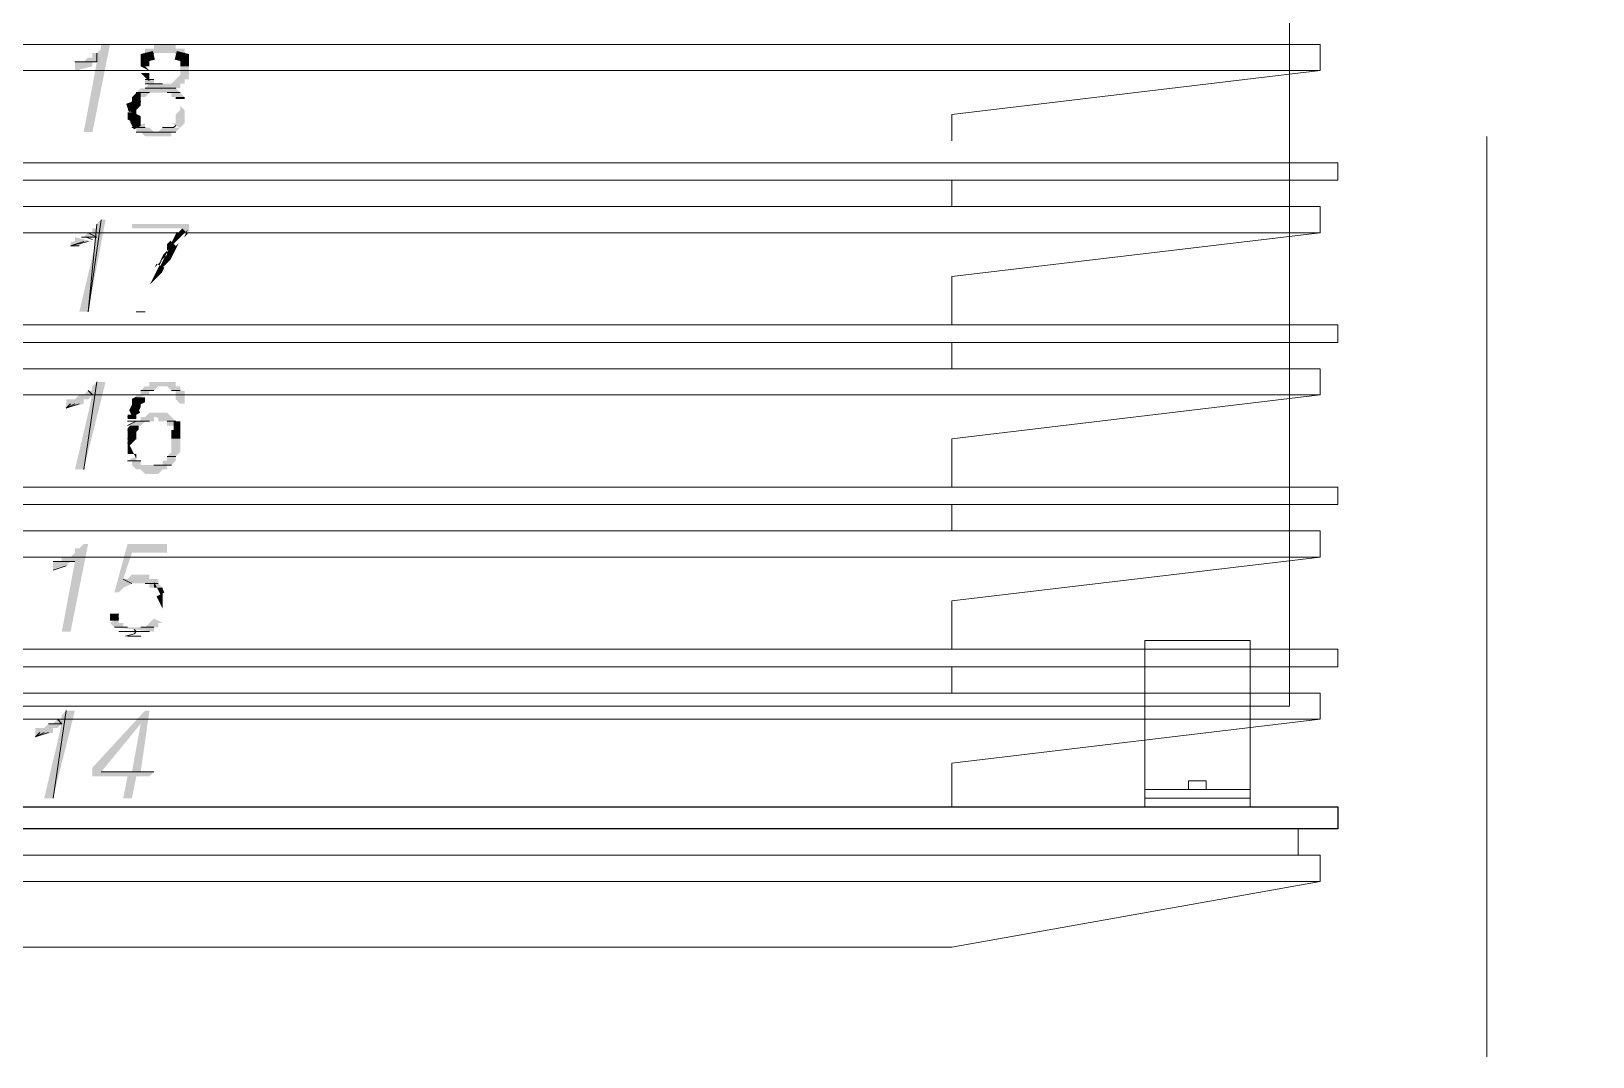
# Model space of a CAD drawing. Header units: millimetres. Extents: x 182 to 575, y -105 to 95.
# Drawn here: x 278.752 to 280.448, y 71.944 to 73.059 of the extents above; entities that cross this region are included whole.
import ezdxf

# ---------------------------------------------------------------- set-up
doc = ezdxf.new("R2010")
doc.units = ezdxf.units.MM
doc.header["$MEASUREMENT"] = 0
doc.layers.add('PDF_Geometry', color=7, linetype='Continuous')
doc.layers.add('PDF_Solid Fills', color=7, linetype='Continuous')

msp = doc.modelspace()

# ---------------------------------------------------------------- hatches: boundary and pattern name
at = {"layer": 'PDF_Solid Fills', "transparency": 33554559}
for points in [[(278.8272928054412, 73.03905006940985), (278.82305834941, 73.0348156133787), (278.8182982700449, 73.0348156133787), (278.8182982700449, 73.03005228004537), (278.8135349367116, 73.03005228004537), (278.8087748308915, 73.02529220068027), (278.7992514181931, 73.02529220068027), (278.7992514181931, 73.01576876152686), (278.8040115240133, 73.01576876152686), (278.8040115240133, 73.01695838633177), (278.8182982700449, 73.02052886734694), (278.8182982700449, 73.02529220068027), (278.82305834941, 73.02529220068027), (278.8087748308915, 72.94910159221467), (278.8182982700449, 72.94910159221467), (278.8373450954418, 73.0443390260771), (278.8278216827434, 73.0443390260771)], [(278.8754420266587, 73.0348156133787), (278.8706786933254, 73.03005228004537), (278.8849654393571, 73.0348156133787), (278.9087756245424, 73.0348156133787), (278.9230591430609, 73.03005228004537), (278.9182990372407, 73.0348156133787), (278.9182990372407, 73.03957894671203), (278.9087756245424, 73.03957894671203), (278.9087756245424, 73.0443390260771), (278.8849654393571, 73.0443390260771), (278.8849654393571, 73.03957894671203), (278.8754420266587, 73.03957894671203)], [(278.8659186139603, 72.9919586027967), (278.8659186139603, 72.98719526946334), (278.8754420266587, 72.98719526946334), (278.8802021324789, 72.9919586027967), (278.904012291209, 72.9919586027967), (278.904012291209, 72.98719526946334), (278.9182990372407, 72.98719526946334), (278.9135357039074, 72.9919586027967), (278.9087756245424, 72.99672193613003), (278.9135357039074, 72.99672193613003), (278.9135357039074, 73.0014820154951), (278.9182990372407, 73.0014820154951), (278.9182990372407, 73.00624534882843), (278.9230591430609, 73.00624534882843), (278.9230591430609, 73.02052886734694), (278.9135357039074, 73.02052886734694), (278.9135357039074, 73.01100545464854), (278.9087756245424, 73.00624534882843), (278.904012291209, 73.0014820154951), (278.8849654393571, 73.0014820154951), (278.8849654393571, 73.00624534882843), (278.8754420266587, 73.00624534882843), (278.8754420266587, 73.0014820154951), (278.8802021324789, 73.0014820154951), (278.8754420266587, 72.99672193613003), (278.8706786933254, 72.99672193613003)], [(278.8754420266587, 73.02052886734694), (278.8706786933254, 73.02052886734694), (278.8802021324789, 73.01576876152686)], [(278.8563919472937, 72.97291175094483), (278.8659186139603, 72.9681484176115), (278.8659186139603, 72.97767185676494)], [(278.8182982700449, 72.84434071919881), (278.8182982700449, 72.83957738586548), (278.8135349367116, 72.83957738586548), (278.8087748308915, 72.83481405253215), (278.821629724414, 72.83481405253215), (278.8205738098553, 72.82425454029249), (278.8040115240133, 72.75386336470146), (278.8135349367116, 72.75386336470146), (278.8325850160767, 72.85386413189721), (278.8278216827434, 72.85386413189721), (278.82305834941, 72.84910079856388), (278.8225823580017, 72.84434071919881)], [(278.9135357039074, 72.84434071919881), (278.9230591430609, 72.83957738586548), (278.9230591430609, 72.84910079856388), (278.8611552806269, 72.84910079856388), (278.8611552806269, 72.84434071919881)], [(278.7944880848597, 72.82529063983375), (278.8040115240133, 72.82529063983375), (278.8071874207047, 72.82846655416392), (278.8135349367116, 72.83005397316705), (278.8182982700449, 72.83005397316705), (278.7992514181931, 72.83481405253215), (278.7992514181931, 72.83005397316705), (278.7944880848597, 72.83005397316705)], [(278.8177972171173, 72.66814934353741), (278.8135349367116, 72.66814934353741), (278.8087748308915, 72.66338601020408), (278.8040115240133, 72.66338601020408), (278.7992514181931, 72.658625904384), (278.7897280054947, 72.658625904384), (278.7897280054947, 72.64910249168557), (278.8087748308915, 72.65386259750568), (278.8087748308915, 72.658625904384), (278.8135349367116, 72.658625904384), (278.8171779779914, 72.66226647723192), (278.816484310549, 72.65567653054669), (278.7992514181931, 72.5824352959184), (278.8087748308915, 72.5824352959184), (278.8325850160767, 72.67767275623584), (278.82305834941, 72.67767275623584), (278.8182982700449, 72.6729094229025)], [(278.8706786933254, 72.66338601020408), (278.8659186139603, 72.66338601020408), (278.8659186139603, 72.658625904384), (278.8754420266587, 72.66338601020408), (278.8802021324789, 72.66338601020408), (278.8802021324789, 72.66814934353741), (278.8849654393571, 72.66814934353741), (278.8897255451772, 72.6729094229025), (278.8992489578756, 72.6729094229025), (278.904012291209, 72.66814934353741), (278.9087756245424, 72.66814934353741), (278.9087756245424, 72.658625904384), (278.9135357039074, 72.65386259750568), (278.9182990372407, 72.65386259750568), (278.9182990372407, 72.66814934353741), (278.9135357039074, 72.66814934353741), (278.9135357039074, 72.6729094229025), (278.9087756245424, 72.6729094229025), (278.9087756245424, 72.67767275623584), (278.8802021324789, 72.67767275623584), (278.8802021324789, 72.6729094229025), (278.8754420266587, 72.6729094229025), (278.8706786933254, 72.66814934353741)], [(278.8897255451772, 72.63862679866901), (278.8897255451772, 72.63481574565384), (278.8992489578756, 72.63481574565384), (278.8992489578756, 72.63005241232048), (278.9135357039074, 72.63005241232048), (278.9087756245424, 72.63481574565384), (278.904012291209, 72.63957907898717), (278.8992489578756, 72.64433915835224), (278.8802021324789, 72.64433915835224), (278.8754420266587, 72.63957907898717), (278.8706786933254, 72.63957907898717), (278.8706786933254, 72.63481574565384), (278.8659186139603, 72.63481574565384), (278.8563919472937, 72.63005241232048), (278.8706786933254, 72.63005241232048), (278.8754420266587, 72.63481574565384), (278.8849654393571, 72.63481574565384), (278.8849654393571, 72.63957907898717)], [(278.8659186139603, 72.62052899962208), (278.8563919472937, 72.62052899962208), (278.8563919472937, 72.60624548110357), (278.8611552806269, 72.61100556046864), (278.8659186139603, 72.61576889380197)], [(278.8754420266587, 72.57767198904008), (278.8897255451772, 72.57767198904008), (278.8944888785106, 72.5824352959184), (278.8992489578756, 72.5824352959184), (278.8992489578756, 72.58719540173851), (278.904012291209, 72.58719540173851), (278.9087756245424, 72.59195873507184), (278.9087756245424, 72.59671881443691), (278.9135357039074, 72.60148214777024), (278.9135357039074, 72.61576889380197), (278.904012291209, 72.61576889380197), (278.904012291209, 72.60148214777024), (278.8992489578756, 72.59671881443691), (278.8992489578756, 72.59195873507184), (278.8944888785106, 72.59195873507184), (278.8944888785106, 72.58719540173851), (278.8706786933254, 72.58719540173851), (278.8706786933254, 72.59195873507184), (278.8659186139603, 72.59195873507184), (278.8659186139603, 72.59671881443691), (278.8563919472937, 72.59195873507184), (278.8611552806269, 72.59195873507184), (278.8611552806269, 72.58719540173851), (278.8659186139603, 72.5824352959184), (278.8706786933254, 72.5824352959184)], [(278.775441259463, 72.47291111602422), (278.7897280054947, 72.47767119538929), (278.7944880848597, 72.48243452872262), (278.7992514181931, 72.48243452872262), (278.7849646721614, 72.406243920257), (278.7944880848597, 72.406243920257), (278.8135349367116, 72.50148138057446), (278.8087748308915, 72.50148138057446), (278.8040115240133, 72.49672127475435), (278.7992514181931, 72.49672127475435), (278.7992514181931, 72.49195794142102), (278.7944880848597, 72.48719786205595), (278.7849646721614, 72.48719786205595), (278.7849646721614, 72.48243452872262), (278.775441259463, 72.48243452872262)], [(278.8421084287751, 72.44910093083902), (278.8468685345952, 72.44910093083902), (278.8516318679286, 72.45386426417235), (278.8611552806269, 72.45862436999246), (278.8802021324789, 72.45862436999246), (278.8802021324789, 72.45386426417235), (278.8944888785106, 72.45386426417235), (278.8897255451772, 72.45862436999246), (278.8897255451772, 72.46338767687078), (278.8802021324789, 72.46338767687078), (278.8802021324789, 72.46814778269089), (278.8611552806269, 72.46814778269089), (278.8563919472937, 72.46338767687078), (278.8516318679286, 72.46338767687078), (278.8611552806269, 72.49195794142102), (278.8992489578756, 72.49195794142102), (278.8992489578756, 72.50148138057446), (278.8563919472937, 72.50148138057446)], [(278.8516318679286, 72.41100725359033), (278.8516318679286, 72.41576735941044), (278.8468685345952, 72.41576735941044), (278.8468685345952, 72.42053066628876), (278.8373450954418, 72.41576735941044), (278.8421084287751, 72.41100725359033), (278.8849654393571, 72.406243920257), (278.8849654393571, 72.41100725359033), (278.8897255451772, 72.41100725359033), (278.8897255451772, 72.41576735941044), (278.8944888785106, 72.41576735941044), (278.8849654393571, 72.42053066628876), (278.8754420266587, 72.41100725359033)], [(278.7844636206256, 72.31100648639455), (278.780201338828, 72.31100648639455), (278.775441259463, 72.30624315306122), (278.7706779261296, 72.30624315306122), (278.7659178203095, 72.30148304724113), (278.7563944076111, 72.30148304724113), (278.7563944076111, 72.2919596345427), (278.775441259463, 72.29671974036282), (278.775441259463, 72.30148304724113), (278.780201338828, 72.30148304724113), (278.7838443835857, 72.30512362356461), (278.7831507217834, 72.29853371215674), (278.7659178203095, 72.22529243877554), (278.775441259463, 72.22529243877554), (278.7992514181931, 72.32052989909297), (278.7897280054947, 72.32052989909297), (278.7849646721614, 72.31576656575967)]]:
    msp.add_hatch(color=256, dxfattribs=at).paths.add_polyline_path(points)
h = msp.add_hatch(color=256, dxfattribs=at)
h.paths.add_polyline_path([(278.9087756245424, 72.9586250049131), (278.904012291209, 72.9586250049131), (278.9135357039074, 72.95386167157977), (278.9182990372407, 72.9586250049131), (278.9182990372407, 72.97291175094483), (278.9135357039074, 72.97767185676494), (278.9135357039074, 72.97291175094483), (278.9087756245424, 72.9681484176115)])
h.paths.add_polyline_path([(278.8849654393571, 72.94910159221467), (278.8802021324789, 72.95386167157977), (278.8754420266587, 72.95386167157977), (278.8754420266587, 72.9586250049131), (278.8611552806269, 72.95386167157977), (278.8659186139603, 72.95386167157977), (278.8659186139603, 72.94910159221467), (278.8706786933254, 72.94910159221467), (278.8754420266587, 72.94433825888137), (278.904012291209, 72.94433825888137), (278.904012291209, 72.94910159221467), (278.9087756245424, 72.94910159221467), (278.9135357039074, 72.95386167157977), (278.8944888785106, 72.95386167157977), (278.8897255451772, 72.94910159221467)])
h = msp.add_hatch(color=256, dxfattribs=at)
h.paths.add_polyline_path([(280.4477022065529, 72.82005320497923), (280.4427024148862, 72.82005320497923), (280.4477022065529, 72.82005320497923)], flags=0)
h.paths.add_polyline_path([(280.4427024148862, 72.82255395497924), (280.4477022065529, 72.82255395497924), (280.4427024148862, 72.82255395497924)], flags=0)
h.paths.add_polyline_path([(280.4477022065529, 72.82255395497924), (280.4427024148862, 72.82255395497924), (280.4477022065529, 72.82255395497924)], flags=0)
h.paths.add_polyline_path([(280.4402033593307, 72.8275537466459), (280.4452031509973, 72.8275537466459), (280.4402033593307, 72.8275537466459)], flags=0)
h.paths.add_polyline_path([(280.4452031509973, 72.8275537466459), (280.4402033593307, 72.8275537466459), (280.4452031509973, 72.8275537466459)], flags=0)
h = msp.add_hatch(color=256, dxfattribs=at)
h.paths.add_polyline_path([(280.4002032898862, 72.79755327442368), (280.4027023454418, 72.79755327442368), (280.4002032898862, 72.79755327442368)], flags=0)
h.paths.add_polyline_path([(280.4027023454418, 72.79755327442368), (280.4002032898862, 72.79755327442368), (280.4027023454418, 72.79755327442368)], flags=0)
h.paths.add_polyline_path([(280.4077021371085, 72.79505421886813), (280.3927027482196, 72.79505421886813), (280.4077021371085, 72.79505421886813)], flags=0)
h = msp.add_hatch(color=256, dxfattribs=at)
h.paths.add_polyline_path([(280.3852022065529, 72.77755407997924), (280.3902019982195, 72.77755407997924), (280.3852022065529, 72.77755407997924)], flags=0)
h.paths.add_polyline_path([(280.3902019982195, 72.77505334386812), (280.3852022065529, 72.77505334386812), (280.3902019982195, 72.77505334386812)], flags=0)
h.paths.add_polyline_path([(280.3852022065529, 72.77255428831256), (280.3902019982195, 72.77255428831256), (280.3852022065529, 72.77255428831256)], flags=0)
h.paths.add_polyline_path([(280.3902019982195, 72.77255428831256), (280.3852022065529, 72.77255428831256), (280.3902019982195, 72.77255428831256)], flags=0)
h = msp.add_hatch(color=256, dxfattribs=at)
h.paths.add_polyline_path([(280.4002032898862, 72.72755442720145), (280.4002032898862, 72.72755442720145), (280.4002032898862, 72.72755442720145)], flags=0)
h.paths.add_polyline_path([(280.4052030954418, 72.72505367720146), (280.3927027482196, 72.72505367720146), (280.4052030954418, 72.72505367720146)], flags=0)
h.paths.add_polyline_path([(280.3927027482196, 72.72505367720146), (280.4052030954418, 72.72505367720146), (280.3927027482196, 72.72505367720146)], flags=0)
h.paths.add_polyline_path([(280.4077021371085, 72.72505367720146), (280.3902019982195, 72.72505367720146), (280.4077021371085, 72.72505367720146)], flags=0)
h = msp.add_hatch(color=256, dxfattribs=at)
h.paths.add_polyline_path([(280.432702817664, 72.72255292720146), (280.4252022759973, 72.72255292720146), (280.432702817664, 72.72255292720146)], flags=0)
h.paths.add_polyline_path([(280.4202024843307, 72.72255292720146), (280.4377026093306, 72.72255292720146), (280.4202024843307, 72.72255292720146)], flags=0)
h.paths.add_polyline_path([(280.4377026093306, 72.72255292720146), (280.4202024843307, 72.72255292720146), (280.4377026093306, 72.72255292720146)], flags=0)
h.paths.add_polyline_path([(280.4202024843307, 72.72255292720146), (280.4377026093306, 72.72255292720146), (280.4202024843307, 72.72255292720146)], flags=0)
h = msp.add_hatch(color=256, dxfattribs=at)
h.paths.add_polyline_path([(278.8706786933254, 72.30624315306122), (278.8611552806269, 72.25386270332578), (278.8278216827434, 72.25386270332578)])
h.paths.add_polyline_path([(278.8802021324789, 72.32052989909297), (278.8754420266587, 72.32052989909297), (278.8182982700449, 72.25862603665911), (278.8182982700449, 72.24910262396071), (278.8563919472937, 72.24910262396071), (278.8516318679286, 72.22529243877554), (278.8611552806269, 72.22529243877554), (278.8659186139603, 72.24910262396071), (278.8802021324789, 72.24910262396071), (278.8849654393571, 72.25386270332578), (278.8706786933254, 72.25386270332578)], flags=0)
h = msp.add_hatch(color=256, dxfattribs=at)
h.paths.add_polyline_path([(280.2627029565529, 72.1125540105348), (280.2352032204417, 72.1125540105348), (280.2627029565529, 72.1125540105348)], flags=0)
h.paths.add_polyline_path([(280.2377022759973, 72.11505306609035), (280.2602022065529, 72.11505306609035), (280.2377022759973, 72.11505306609035)], flags=0)
h.paths.add_polyline_path([(280.2527033593307, 72.11755381609035), (280.245202817664, 72.11755381609035), (280.2527033593307, 72.11755381609035)], flags=0)
h = msp.add_hatch(color=256, dxfattribs=at)
h.paths.add_polyline_path([(280.0052024148862, 72.10755421886813), (280.0127029565529, 72.10755421886813), (280.0052024148862, 72.10755421886813)], flags=0)
h.paths.add_polyline_path([(280.0102022065529, 72.10255442720145), (280.0027033593307, 72.10255442720145), (280.0102022065529, 72.10255442720145)], flags=0)
h.paths.add_polyline_path([(280.0002026093306, 72.10005367720146), (280.0077031509973, 72.10005367720146), (280.0002026093306, 72.10005367720146)], flags=0)
h.paths.add_polyline_path([(279.997703567664, 72.09255313553479), (280.0052024148862, 72.09255313553479), (279.997703567664, 72.09255313553479)], flags=0)
h.paths.add_polyline_path([(280.0027033593307, 72.08755334386812), (279.995202817664, 72.08755334386812), (280.0027033593307, 72.08755334386812)], flags=0)
h.paths.add_polyline_path([(279.995202817664, 72.08505428831256), (280.0027033593307, 72.08505428831256), (279.995202817664, 72.08505428831256)], flags=0)
h = msp.add_hatch(color=256, dxfattribs=at)
h.paths.add_polyline_path([(280.055202067664, 72.10255442720145), (280.0627026093306, 72.10255442720145), (280.055202067664, 72.10255442720145)], flags=0)
h.paths.add_polyline_path([(280.0652033593307, 72.09755292720146), (280.057702817664, 72.09755292720146), (280.0652033593307, 72.09755292720146)], flags=0)
h.paths.add_polyline_path([(280.057702817664, 72.08755334386812), (280.0652033593307, 72.08755334386812), (280.057702817664, 72.08755334386812)], flags=0)
h.paths.add_polyline_path([(280.0652033593307, 72.0800544966459), (280.057702817664, 72.0800544966459), (280.0652033593307, 72.0800544966459)], flags=0)
h.paths.add_polyline_path([(280.055202067664, 72.07255395497924), (280.0627026093306, 72.07255395497924), (280.055202067664, 72.07255395497924)], flags=0)
h = msp.add_hatch(color=256, dxfattribs=at)
h.paths.add_polyline_path([(280.1302024148862, 72.08505428831256), (280.1377029565529, 72.08505428831256), (280.1302024148862, 72.08505428831256)], flags=0)
h.paths.add_polyline_path([(280.1377029565529, 72.08505428831256), (280.1302024148862, 72.08505428831256), (280.1377029565529, 72.08505428831256)], flags=0)
h.paths.add_polyline_path([(280.1252026093306, 72.0750529966459), (280.1327031509973, 72.0750529966459), (280.1252026093306, 72.0750529966459)], flags=0)
h.paths.add_polyline_path([(280.1302024148862, 72.07005320497923), (280.122703567664, 72.07005320497923), (280.1302024148862, 72.07005320497923)], flags=0)
h.paths.add_polyline_path([(280.1252026093306, 72.06005360775701), (280.117702067664, 72.06005360775701), (280.1252026093306, 72.06005360775701)], flags=0)
h.paths.add_polyline_path([(280.117702067664, 72.06005360775701), (280.1252026093306, 72.06005360775701), (280.117702067664, 72.06005360775701)], flags=0)
h.paths.add_polyline_path([(280.120202817664, 72.0500540105348), (280.1127022759973, 72.0500540105348), (280.120202817664, 72.0500540105348)], flags=0)
h.paths.add_polyline_path([(280.1127022759973, 72.0500540105348), (280.120202817664, 72.0500540105348), (280.1127022759973, 72.0500540105348)], flags=0)
h = msp.add_hatch(color=256, dxfattribs=at)
h.paths.add_polyline_path([(280.2002029565529, 72.0775537466459), (280.2077034982195, 72.0775537466459), (280.2002029565529, 72.0775537466459)], flags=0)
h.paths.add_polyline_path([(280.2102025398862, 72.06755414942367), (280.2027019982195, 72.06755414942367), (280.2102025398862, 72.06755414942367)], flags=0)
h.paths.add_polyline_path([(280.2027019982195, 72.06755414942367), (280.2102025398862, 72.06755414942367), (280.2027019982195, 72.06755414942367)], flags=0)
h.paths.add_polyline_path([(280.2077034982195, 72.05755285775702), (280.2002029565529, 72.05755285775702), (280.2077034982195, 72.05755285775702)], flags=0)
h.paths.add_polyline_path([(280.2002029565529, 72.05505381609035), (280.2077034982195, 72.05505381609035), (280.2002029565529, 72.05505381609035)], flags=0)
h = msp.add_hatch(color=256, dxfattribs=at)
h.paths.add_polyline_path([(280.3452021371085, 72.0775537466459), (280.3527026787751, 72.0775537466459), (280.3452021371085, 72.0775537466459)], flags=0)
h.paths.add_polyline_path([(280.3552034287751, 72.06755414942367), (280.3477028871084, 72.06755414942367), (280.3552034287751, 72.06755414942367)], flags=0)
h.paths.add_polyline_path([(280.3477028871084, 72.06755414942367), (280.3552034287751, 72.06755414942367), (280.3477028871084, 72.06755414942367)], flags=0)
h.paths.add_polyline_path([(280.3527026787751, 72.05755285775702), (280.3452021371085, 72.05755285775702), (280.3527026787751, 72.05755285775702)], flags=0)
h.paths.add_polyline_path([(280.3452021371085, 72.05505381609035), (280.3527026787751, 72.05505381609035), (280.3452021371085, 72.05505381609035)], flags=0)
h = msp.add_hatch(color=256, dxfattribs=at)
h.paths.add_polyline_path([(278.992702067664, 72.04755327442368), (279.0002026093306, 72.04755327442368), (278.992702067664, 72.04755327442368)], flags=0)
h.paths.add_polyline_path([(279.0002026093306, 72.04505421886813), (278.995202817664, 72.04505421886813), (279.0002026093306, 72.04505421886813)], flags=0)
h.paths.add_polyline_path([(278.995202817664, 72.03755367720146), (279.0002026093306, 72.03755367720146), (278.995202817664, 72.03755367720146)], flags=0)
h.paths.add_polyline_path([(279.0002026093306, 72.03005313553479), (278.995202817664, 72.03005313553479), (279.0002026093306, 72.03005313553479)], flags=0)
h = msp.add_hatch(color=256, dxfattribs=at)
h.paths.add_polyline_path([(280.3427030954418, 72.0500540105348), (280.3502036371085, 72.0500540105348), (280.3427030954418, 72.0500540105348)], flags=0)
h.paths.add_polyline_path([(280.3502036371085, 72.0500540105348), (280.3427030954418, 72.0500540105348), (280.3502036371085, 72.0500540105348)], flags=0)
h.paths.add_polyline_path([(280.3477028871084, 72.04755327442368), (280.3377032898862, 72.04755327442368), (280.3477028871084, 72.04755327442368)], flags=0)
h = msp.add_hatch(color=256, dxfattribs=at)
h.paths.add_polyline_path([(278.9702021371085, 72.04255346886812), (278.9652023454418, 72.04255346886812), (278.9702021371085, 72.04255346886812)], flags=0)
h.paths.add_polyline_path([(278.9627032898862, 72.04005442720145), (278.9677030954418, 72.04005442720145), (278.9627032898862, 72.04005442720145)], flags=0)
h.paths.add_polyline_path([(278.9677030954418, 72.03255388553478), (278.9627032898862, 72.03255388553478), (278.9677030954418, 72.03255388553478)], flags=0)
h.paths.add_polyline_path([(278.9627032898862, 72.03005313553479), (278.9677030954418, 72.03005313553479), (278.9627032898862, 72.03005313553479)], flags=0)
h = msp.add_hatch(color=256, dxfattribs=at)
h.paths.add_polyline_path([(280.1752022759973, 72.0150537466459), (280.180202067664, 72.0150537466459), (280.1752022759973, 72.0150537466459)], flags=0)
h.paths.add_polyline_path([(280.182702817664, 72.0150537466459), (280.1727032204417, 72.0150537466459), (280.182702817664, 72.0150537466459)], flags=0)
h.paths.add_polyline_path([(280.1877026093306, 72.0125529966459), (280.1677034287751, 72.0125529966459), (280.1877026093306, 72.0125529966459)], flags=0)
h.paths.add_polyline_path([(280.1677034287751, 72.0125529966459), (280.1877026093306, 72.0125529966459), (280.1677034287751, 72.0125529966459)], flags=0)
h = msp.add_hatch(color=256, dxfattribs=at)
h.paths.add_polyline_path([(280.2977032204417, 72.0150537466459), (280.2952024843307, 72.0150537466459), (280.2977032204417, 72.0150537466459)], flags=0)
h.paths.add_polyline_path([(280.2952024843307, 72.0150537466459), (280.2977032204417, 72.0150537466459), (280.2952024843307, 72.0150537466459)], flags=0)
h.paths.add_polyline_path([(280.3027030259973, 72.0150537466459), (280.2902026787751, 72.0150537466459), (280.3027030259973, 72.0150537466459)], flags=0)
h.paths.add_polyline_path([(280.2902026787751, 72.0150537466459), (280.3027030259973, 72.0150537466459), (280.2902026787751, 72.0150537466459)], flags=0)
h = msp.add_hatch(color=256, dxfattribs=at)
h.paths.add_polyline_path([(280.0727022065529, 71.9550544966459), (280.0677024148862, 71.9550544966459), (280.0727022065529, 71.9550544966459)], flags=0)
h.paths.add_polyline_path([(280.0677024148862, 71.95755353831257), (280.0727022065529, 71.95755353831257), (280.0677024148862, 71.95755353831257)], flags=0)
h.paths.add_polyline_path([(280.0752029565529, 71.96005428831256), (280.0677024148862, 71.96005428831256), (280.0752029565529, 71.96005428831256)], flags=0)
h.paths.add_polyline_path([(280.0702031509973, 71.96255334386812), (280.0752029565529, 71.96255334386812), (280.0702031509973, 71.96255334386812)], flags=0)
h.paths.add_polyline_path([(280.0752029565529, 71.96255334386812), (280.0702031509973, 71.96255334386812), (280.0752029565529, 71.96255334386812)], flags=0)
h.paths.add_polyline_path([(280.0777019982195, 71.96755313553479), (280.0727022065529, 71.96755313553479), (280.0777019982195, 71.96755313553479)], flags=0)
h.paths.add_polyline_path([(280.0802027482196, 71.97255292720146), (280.0752029565529, 71.97255292720146), (280.0802027482196, 71.97255292720146)], flags=0)
h.paths.add_polyline_path([(280.0827034982195, 71.97755442720145), (280.0777019982195, 71.97755442720145), (280.0827034982195, 71.97755442720145)], flags=0)
h.paths.add_polyline_path([(280.0777019982195, 71.98005346886812), (280.0827034982195, 71.98005346886812), (280.0777019982195, 71.98005346886812)], flags=0)
h.paths.add_polyline_path([(280.0802027482196, 71.98505327442368), (280.0877032898862, 71.98505327442368), (280.0802027482196, 71.98505327442368)], flags=0)
h.paths.add_polyline_path([(280.0877032898862, 71.9875540105348), (280.0827034982195, 71.9875540105348), (280.0877032898862, 71.9875540105348)], flags=0)
h.paths.add_polyline_path([(280.0827034982195, 71.9875540105348), (280.0877032898862, 71.9875540105348), (280.0827034982195, 71.9875540105348)], flags=0)
h.paths.add_polyline_path([(280.0902023454418, 71.99255381609035), (280.0852025398862, 71.99255381609035), (280.0902023454418, 71.99255381609035)], flags=0)
h.paths.add_polyline_path([(280.0852025398862, 71.99255381609035), (280.0902023454418, 71.99255381609035), (280.0852025398862, 71.99255381609035)], flags=0)
h.paths.add_polyline_path([(280.0927030954418, 71.99505285775702), (280.0852025398862, 71.99505285775702), (280.0927030954418, 71.99505285775702)], flags=0)
h.paths.add_polyline_path([(280.0952021371085, 71.99755360775701), (280.0877032898862, 71.99755360775701), (280.0952021371085, 71.99755360775701)], flags=0)
h.paths.add_polyline_path([(280.0977028871084, 72.00255339942368), (280.0902023454418, 72.00255339942368), (280.0977028871084, 72.00255339942368)], flags=0)
h.paths.add_polyline_path([(280.1002036371085, 72.00505414942367), (280.0927030954418, 72.00505414942367), (280.1002036371085, 72.00505414942367)], flags=0)
h = msp.add_hatch(color=256, dxfattribs=at)
h.paths.add_polyline_path([(280.1252026093306, 71.99255381609035), (280.1327031509973, 71.99255381609035), (280.1252026093306, 71.99255381609035)], flags=0)
h.paths.add_polyline_path([(280.1352022065529, 71.99255381609035), (280.122703567664, 71.99255381609035), (280.1352022065529, 71.99255381609035)], flags=0)
h.paths.add_polyline_path([(280.122703567664, 71.99255381609035), (280.1352022065529, 71.99255381609035), (280.122703567664, 71.99255381609035)], flags=0)
h = msp.add_hatch(color=256, dxfattribs=at)
h.paths.add_polyline_path([(280.1652026787751, 72.00255339942368), (280.1602028871084, 72.00255339942368), (280.1652026787751, 72.00255339942368)], flags=0)
h.paths.add_polyline_path([(280.1602028871084, 72.00255339942368), (280.1652026787751, 72.00255339942368), (280.1602028871084, 72.00255339942368)], flags=0)
h.paths.add_polyline_path([(280.1677034287751, 72.00505414942367), (280.1602028871084, 72.00505414942367), (280.1677034287751, 72.00505414942367)], flags=0)
h = msp.add_hatch(color=256, dxfattribs=at)
h.paths.add_polyline_path([(280.2502026093306, 71.99255381609035), (280.2402030259973, 71.99255381609035), (280.2502026093306, 71.99255381609035)], flags=0)
h.paths.add_polyline_path([(280.2402030259973, 71.99255381609035), (280.2502026093306, 71.99255381609035), (280.2402030259973, 71.99255381609035)], flags=0)
h.paths.add_polyline_path([(280.2527033593307, 71.99255381609035), (280.2377022759973, 71.99255381609035), (280.2527033593307, 71.99255381609035)], flags=0)
h = msp.add_hatch(color=256, dxfattribs=at)
h.paths.add_polyline_path([(280.2777023454418, 72.00255339942368), (280.2852028871084, 72.00255339942368), (280.2777023454418, 72.00255339942368)], flags=0)
h.paths.add_polyline_path([(280.2752032898862, 71.99755360775701), (280.2802030954418, 71.99755360775701), (280.2752032898862, 71.99755360775701)], flags=0)
h.paths.add_polyline_path([(280.2802030954418, 71.99505285775702), (280.2752032898862, 71.99505285775702), (280.2802030954418, 71.99505285775702)], flags=0)
h.paths.add_polyline_path([(280.2752032898862, 71.99505285775702), (280.2802030954418, 71.99505285775702), (280.2752032898862, 71.99505285775702)], flags=0)
h = msp.add_hatch(color=256, dxfattribs=at)
h.paths.add_polyline_path([(280.305202067664, 72.00505414942367), (280.3127026093306, 72.00505414942367), (280.305202067664, 72.00505414942367)], flags=0)
h.paths.add_polyline_path([(280.3127026093306, 72.00505414942367), (280.305202067664, 72.00505414942367), (280.3127026093306, 72.00505414942367)], flags=0)
h.paths.add_polyline_path([(280.307702817664, 72.00255339942368), (280.3127026093306, 72.00255339942368), (280.307702817664, 72.00255339942368)], flags=0)
h.paths.add_polyline_path([(280.3127026093306, 72.00005435775701), (280.307702817664, 72.00005435775701), (280.3127026093306, 72.00005435775701)], flags=0)
h = msp.add_hatch(color=256, dxfattribs=at)
h.paths.add_polyline_path([(280.1377029565529, 71.98255421886813), (280.1452034982195, 71.98255421886813), (280.1377029565529, 71.98255421886813)], flags=0)
h.paths.add_polyline_path([(280.1452034982195, 71.98005346886812), (280.1402019982195, 71.98005346886812), (280.1452034982195, 71.98005346886812)], flags=0)
h.paths.add_polyline_path([(280.1402019982195, 71.98005346886812), (280.1452034982195, 71.98005346886812), (280.1402019982195, 71.98005346886812)], flags=0)
h.paths.add_polyline_path([(280.1452034982195, 71.97505367720146), (280.1402019982195, 71.97505367720146), (280.1452034982195, 71.97505367720146)], flags=0)
h.paths.add_polyline_path([(280.1402019982195, 71.97505367720146), (280.1452034982195, 71.97505367720146), (280.1402019982195, 71.97505367720146)], flags=0)
h.paths.add_polyline_path([(280.1452034982195, 71.97255292720146), (280.1402019982195, 71.97255292720146), (280.1452034982195, 71.97255292720146)], flags=0)
h.paths.add_polyline_path([(280.1402019982195, 71.97005388553478), (280.1452034982195, 71.97005388553478), (280.1402019982195, 71.97005388553478)], flags=0)
h.paths.add_polyline_path([(280.1452034982195, 71.96755313553479), (280.1402019982195, 71.96755313553479), (280.1452034982195, 71.96755313553479)], flags=0)
h.paths.add_polyline_path([(280.1377029565529, 71.96505407997924), (280.1452034982195, 71.96505407997924), (280.1377029565529, 71.96505407997924)], flags=0)
h = msp.add_hatch(color=256, dxfattribs=at)
h.paths.add_polyline_path([(280.185203567664, 71.97755442720145), (280.1902033593307, 71.97755442720145), (280.185203567664, 71.97755442720145)], flags=0)
h.paths.add_polyline_path([(280.185203567664, 71.97255292720146), (280.1927024148862, 71.97255292720146), (280.185203567664, 71.97255292720146)], flags=0)
h.paths.add_polyline_path([(280.1927024148862, 71.97005388553478), (280.185203567664, 71.97005388553478), (280.1927024148862, 71.97005388553478)], flags=0)
h.paths.add_polyline_path([(280.185203567664, 71.96755313553479), (280.1927024148862, 71.96755313553479), (280.185203567664, 71.96755313553479)], flags=0)
h.paths.add_polyline_path([(280.1902033593307, 71.96255334386812), (280.185203567664, 71.96255334386812), (280.1902033593307, 71.96255334386812)], flags=0)
h = msp.add_hatch(color=256, dxfattribs=at)
h.paths.add_polyline_path([(280.2552024148862, 71.98255421886813), (280.2602022065529, 71.98255421886813), (280.2552024148862, 71.98255421886813)], flags=0)
h.paths.add_polyline_path([(280.2627029565529, 71.98005346886812), (280.2552024148862, 71.98005346886812), (280.2627029565529, 71.98005346886812)], flags=0)
h.paths.add_polyline_path([(280.2627029565529, 71.97505367720146), (280.2577031509973, 71.97505367720146), (280.2627029565529, 71.97505367720146)], flags=0)
h.paths.add_polyline_path([(280.2577031509973, 71.97505367720146), (280.2627029565529, 71.97505367720146), (280.2577031509973, 71.97505367720146)], flags=0)
h.paths.add_polyline_path([(280.2627029565529, 71.97255292720146), (280.2577031509973, 71.97255292720146), (280.2627029565529, 71.97255292720146)], flags=0)
h.paths.add_polyline_path([(280.2552024148862, 71.96505407997924), (280.2602022065529, 71.96505407997924), (280.2552024148862, 71.96505407997924)], flags=0)
h = msp.add_hatch(color=256, dxfattribs=at)
h.paths.add_polyline_path([(280.1602028871084, 71.96505407997924), (280.1527023454418, 71.96505407997924), (280.1602028871084, 71.96505407997924)], flags=0)
h.paths.add_polyline_path([(280.1552030954418, 71.96255334386812), (280.1602028871084, 71.96255334386812), (280.1552030954418, 71.96255334386812)], flags=0)
h.paths.add_polyline_path([(280.1602028871084, 71.96255334386812), (280.1552030954418, 71.96255334386812), (280.1602028871084, 71.96255334386812)], flags=0)
h = msp.add_hatch(color=256, dxfattribs=at)
h.paths.add_polyline_path([(280.2777023454418, 71.96755313553479), (280.2727025398862, 71.96755313553479), (280.2777023454418, 71.96755313553479)], flags=0)
h.paths.add_polyline_path([(280.2727025398862, 71.96505407997924), (280.2777023454418, 71.96505407997924), (280.2727025398862, 71.96505407997924)], flags=0)
h.paths.add_polyline_path([(280.2727025398862, 71.96255334386812), (280.2802030954418, 71.96255334386812), (280.2727025398862, 71.96255334386812)], flags=0)
h = msp.add_hatch(color=256, dxfattribs=at)
h.paths.add_polyline_path([(280.310203567664, 71.97255292720146), (280.3027030259973, 71.97255292720146), (280.310203567664, 71.97255292720146)], flags=0)
h.paths.add_polyline_path([(280.3027030259973, 71.97255292720146), (280.310203567664, 71.97255292720146), (280.3027030259973, 71.97255292720146)], flags=0)
h.paths.add_polyline_path([(280.307702817664, 71.96755313553479), (280.3027030259973, 71.96755313553479), (280.307702817664, 71.96755313553479)], flags=0)
h.paths.add_polyline_path([(280.3027030259973, 71.96755313553479), (280.307702817664, 71.96755313553479), (280.3027030259973, 71.96755313553479)], flags=0)
h = msp.add_hatch(color=256, dxfattribs=at)
h.paths.add_polyline_path([(280.1752022759973, 71.9525537466459), (280.1677034287751, 71.9525537466459), (280.1752022759973, 71.9525537466459)], flags=0)
h.paths.add_polyline_path([(280.1677034287751, 71.9525537466459), (280.1752022759973, 71.9525537466459), (280.1677034287751, 71.9525537466459)], flags=0)
h.paths.add_polyline_path([(280.180202067664, 71.9525537466459), (280.1627036371085, 71.9525537466459), (280.180202067664, 71.9525537466459)], flags=0)
h = msp.add_hatch(color=256, dxfattribs=at)
h.paths.add_polyline_path([(280.2927034287751, 71.9525537466459), (280.2852028871084, 71.9525537466459), (280.2927034287751, 71.9525537466459)], flags=0)
h.paths.add_polyline_path([(280.2827021371085, 71.9525537466459), (280.2952024843307, 71.9525537466459), (280.2827021371085, 71.9525537466459)], flags=0)
h.paths.add_polyline_path([(280.2802030954418, 71.9550544966459), (280.2977032204417, 71.9550544966459), (280.2802030954418, 71.9550544966459)], flags=0)

# ---------------------------------------------------------------- linework, layer by layer
at = {"layer": 'PDF_Geometry', "lineweight": 13}
for points in [[(280.1182986404153, 73.36338820597129), (280.1182986404153, 73.2871975975057), (278.5563928467645, 73.2871975975057), (278.5563928467645, 72.3252932324263), (280.1182986404153, 72.3252932324263), (280.1182986404153, 73.2871975975057), (278.5563928467645, 73.2871975975057), (278.5563928467645, 73.36338820597129)], [(278.82305834941, 73.0348156133787), (278.82305834941, 73.02529220068027), (278.82305834941, 73.0348156133787)], [(278.8944888785106, 73.0014820154951), (278.8802021324789, 73.0014820154951), (278.8944888785106, 73.0014820154951)], [(278.8897255451772, 72.94910159221467), (278.8659186139603, 72.94910159221467), (278.8897255451772, 72.94910159221467)], [(278.8897255451772, 72.94910159221467), (278.9087756245424, 72.94910159221467), (278.8897255451772, 72.94910159221467)], [(278.8087748308915, 72.83005397316705), (278.7944880848597, 72.82529063983375), (278.8087748308915, 72.83005397316705)], [(278.8135349367116, 72.83005397316705), (278.7944880848597, 72.82529063983375), (278.8135349367116, 72.83005397316705)], [(278.8040115240133, 72.82529063983375), (278.7944880848597, 72.82529063983375), (278.8040115240133, 72.82529063983375)], [(278.8087748308915, 72.83481405253215), (278.82305834941, 72.83481405253215), (278.8087748308915, 72.83481405253215)], [(278.7944880848597, 72.65386259750568), (278.7897280054947, 72.64910249168557), (278.7944880848597, 72.65386259750568)], [(278.7992514181931, 72.65386259750568), (278.7897280054947, 72.64910249168557), (278.7992514181931, 72.65386259750568)], [(278.8040115240133, 72.65386259750568), (278.7897280054947, 72.64910249168557), (278.8040115240133, 72.65386259750568)], [(278.8040115240133, 72.66338601020408), (278.8182982700449, 72.66338601020408), (278.8040115240133, 72.66338601020408)], [(278.8087748308915, 72.66338601020408), (278.8182982700449, 72.66338601020408), (278.8087748308915, 72.66338601020408)], [(278.8135349367116, 72.66814934353741), (278.8182982700449, 72.66338601020408), (278.8135349367116, 72.66814934353741)], [(278.8802021324789, 72.63481574565384), (278.8659186139603, 72.63481574565384), (278.8802021324789, 72.63481574565384)], [(278.8849654393571, 72.58719540173851), (278.8992489578756, 72.58719540173851), (278.8849654393571, 72.58719540173851)], [(278.8468685345952, 72.42529077210884), (278.8373450954418, 72.42529077210884), (278.8468685345952, 72.42529077210884)], [(278.7706779261296, 72.30624315306122), (278.7849646721614, 72.30624315306122), (278.7706779261296, 72.30624315306122)], [(278.775441259463, 72.30624315306122), (278.7849646721614, 72.30624315306122), (278.775441259463, 72.30624315306122)], [(278.780201338828, 72.31100648639455), (278.7849646721614, 72.30624315306122), (278.780201338828, 72.31100648639455)], [(278.7611545134312, 72.29671974036282), (278.7563944076111, 72.2919596345427), (278.7611545134312, 72.29671974036282)], [(278.7659178203095, 72.29671974036282), (278.7563944076111, 72.2919596345427), (278.7659178203095, 72.29671974036282)], [(278.7706779261296, 72.29671974036282), (278.7563944076111, 72.2919596345427), (278.7706779261296, 72.29671974036282)], [(280.027821285918, 72.24433929062738), (280.0087744605211, 72.24433929062738), (280.0087744605211, 72.23481587792898), (280.027821285918, 72.23481587792898)]]:
    msp.add_lwpolyline(points, close=True, dxfattribs=at)
at = {"layer": 'PDF_Geometry', "lineweight": 0}
for points in [[(279.751632370574, 72.93957815306123), (279.751632370574, 72.9681484176115), (280.151632238299, 73.01576876152686), (280.151632238299, 73.0443390260771), (278.6706803864471, 73.0443390260771)], [(279.751632370574, 72.89672114247924), (279.751632370574, 72.86814765041572)], [(279.751632370574, 72.7395766186697), (279.751632370574, 72.79195704195013), (280.151632238299, 72.83957738586548), (280.151632238299, 72.86814765041572), (278.7706779261296, 72.86814765041572)], [(279.751632370574, 72.72052976681786), (279.751632370574, 72.6919595022676)], [(279.751632370574, 72.56338847052155), (279.751632370574, 72.61576889380197), (280.151632238299, 72.66338601020408), (280.151632238299, 72.6919595022676), (278.7706779261296, 72.6919595022676)], [(279.751632370574, 72.54433839115646), (279.751632370574, 72.51576812660622)], [(279.751632370574, 72.3871970948602), (279.751632370574, 72.4395775181406), (280.151632238299, 72.48719786205595), (280.151632238299, 72.51576812660622), (278.7706779261296, 72.51576812660622)], [(279.751632370574, 72.36815024300833), (279.751632370574, 72.33957675094484)], [(279.751632370574, 72.21576902607714), (279.751632370574, 72.26338614247922), (280.151632238299, 72.31100648639455), (280.151632238299, 72.33957675094484), (278.7706779261296, 72.33957675094484)], [(280.1278220795687, 72.16338860279669), (280.1278220795687, 72.19195886734693)]]:
    msp.add_lwpolyline(points, dxfattribs=at)
for points in [[(278.6706803864471, 73.01576876152686), (280.151632238299, 73.01576876152686), (280.151632238299, 73.0443390260771), (278.6706803864471, 73.0443390260771)], [(280.151632238299, 72.86814765041572), (278.6706803864471, 72.86814765041572), (278.6706803864471, 72.83957738586548), (280.151632238299, 72.83957738586548)], [(280.151632238299, 72.6919595022676), (278.6706803864471, 72.6919595022676), (278.6706803864471, 72.66338601020408), (280.151632238299, 72.66338601020408)], [(280.151632238299, 72.51576812660622), (278.6706803864471, 72.51576812660622), (278.6706803864471, 72.48719786205595), (280.151632238299, 72.48719786205595)], [(280.151632238299, 72.33957675094484), (278.6706803864471, 72.33957675094484), (278.6706803864471, 72.31100648639455), (280.151632238299, 72.31100648639455)]]:
    msp.add_lwpolyline(points, close=True, dxfattribs=at)
at = {"layer": 'PDF_Geometry', "lineweight": 13}
for points, const_width in [([(278.8849654393571, 73.03243394671205), (278.8754404129021, 73.03005228004537), (278.8754404129021, 73.02529220068027), (278.8754404129021, 73.02052886734694)], 0.009523439153437067), ([(278.9087756245424, 73.03243394671205), (278.9182974234841, 73.03005228004537), (278.9182974234841, 73.02529220068027), (278.9182974234841, 73.02052886734694)], 0.009523439153437067), ([(278.8706803203095, 72.98719526946334), (278.8682986536428, 72.98719526946334), (278.8659169869762, 72.98481522978082), (278.8659169869762, 72.9800535234316), (278.8635353203096, 72.97767185676494), (278.8563919472937, 72.9752918038549)], 0.009523412698411806), ([(278.8611552806269, 72.97053008427818), (278.8611552806269, 72.96576837792898), (278.8659169869762, 72.9633883382464), (278.8659169869762, 72.9586250049131), (278.8611552806269, 72.95624333824642)], 0.009526666666660943), ([(278.8706803203095, 72.66100595729404), (278.8706803203095, 72.658625904384), (278.8659169869762, 72.65624425094484), (278.8659169869762, 72.65148254459564), (278.8635369472937, 72.64672082501892), (278.8659186139603, 72.64195911866969)], 0.009523412698411806), ([(278.8635353203096, 72.63005241232048), (278.8635353203096, 72.63005241232048), (278.8635353203096, 72.62767237263796), (278.8611552806269, 72.62529233295544), (278.8611552806269, 72.62052899962208)], 0.009526666666660943), ([(278.9063923308915, 72.63005241232048), (278.9087739975582, 72.63005241232048), (278.9087739975582, 72.62529233295544), (278.9087739975582, 72.62052899962208), (278.9087739975582, 72.61576889380197)], 0.009523412698411806), ([(278.8421068150186, 72.42529077210884), (278.8421068150186, 72.4229107191988), (278.8421068150186, 72.4181490128496)], 0.009523439153437067)]:
    msp.add_lwpolyline(points, dxfattribs=dict(at, const_width=const_width))
for points in [[(278.8849654393571, 73.0348156133787), (278.8754420266587, 73.0348156133787), (278.8849654393571, 73.0348156133787)], [(278.9087756245424, 73.0348156133787), (278.9182990372407, 73.0348156133787), (278.9087756245424, 73.0348156133787)], [(278.7992514181931, 73.02529220068027), (278.8182982700449, 73.02529220068027), (278.7992514181931, 73.02529220068027)], [(278.8087748308915, 73.02529220068027), (278.82305834941, 73.02529220068027), (278.8087748308915, 73.02529220068027)], [(278.82305834941, 73.02529220068027), (278.8087748308915, 73.02529220068027), (278.82305834941, 73.02529220068027)], [(278.8849654393571, 73.00624534882843), (278.8754420266587, 73.00624534882843), (278.8849654393571, 73.00624534882843)], [(278.8754420266587, 73.0014820154951), (278.8849654393571, 73.0014820154951), (278.8754420266587, 73.0014820154951)], [(278.8754420266587, 72.99672193613003), (278.9087756245424, 72.99672193613003), (278.8754420266587, 72.99672193613003)], [(278.9087756245424, 72.99672193613003), (278.8754420266587, 72.99672193613003), (278.9087756245424, 72.99672193613003)], [(278.8611552806269, 72.9824351900983), (278.8706786933254, 72.9824351900983), (278.8611552806269, 72.9824351900983)], [(278.8706786933254, 72.9824351900983), (278.8611552806269, 72.9824351900983), (278.8706786933254, 72.9824351900983)], [(278.8659186139603, 72.9919586027967), (278.8802021324789, 72.9919586027967), (278.8659186139603, 72.9919586027967)], [(278.8802021324789, 72.9919586027967), (278.8659186139603, 72.9919586027967), (278.8802021324789, 72.9919586027967)], [(278.9135357039074, 72.9919586027967), (278.8992489578756, 72.9919586027967), (278.9135357039074, 72.9919586027967)], [(278.8992489578756, 72.9919586027967), (278.9135357039074, 72.9919586027967), (278.8992489578756, 72.9919586027967)], [(278.8754420266587, 72.95386167157977), (278.8611552806269, 72.95386167157977), (278.8754420266587, 72.95386167157977)], [(278.9087739975582, 72.95624333824642), (278.9063923308915, 72.95386167157977), (278.8944888785106, 72.95386167157977)], [(280.3325837197804, 71.94434019009827), (280.3325837197804, 72.94433825888137)], [(278.8278216827434, 72.85386413189721), (278.8135349367116, 72.75386336470146), (278.8278216827434, 72.85386413189721)], [(278.82305834941, 72.84910079856388), (278.8135349367116, 72.75386336470146), (278.82305834941, 72.84910079856388)], [(278.8063931774524, 72.83481405253215), (278.8111548970292, 72.83481405253215), (278.8182982700449, 72.8324340128496)], [(278.8135349367116, 72.83957738586548), (278.82305834941, 72.83481405253215), (278.8135349367116, 72.83957738586548)], [(278.8754420266587, 72.75386336470146), (278.8659186139603, 72.75386336470146), (278.8754420266587, 72.75386336470146)], [(278.82305834941, 72.67767275623584), (278.8087748308915, 72.5824352959184), (278.82305834941, 72.67767275623584)], [(278.8849654393571, 72.66814934353741), (278.8706786933254, 72.66814934353741), (278.8849654393571, 72.66814934353741)], [(278.8706786933254, 72.66814934353741), (278.8849654393571, 72.66814934353741), (278.8706786933254, 72.66814934353741)], [(278.904012291209, 72.66814934353741), (278.9135357039074, 72.66814934353741), (278.904012291209, 72.66814934353741)], [(278.8563919472937, 72.63957907898717), (278.8659186139603, 72.63957907898717), (278.8563919472937, 72.63957907898717)], [(278.8659186139603, 72.63481574565384), (278.8563919472937, 72.63005241232048), (278.8659186139603, 72.63481574565384)], [(278.8659186139603, 72.63481574565384), (278.8563919472937, 72.63481574565384), (278.8659186139603, 72.63481574565384)], [(278.8563919472937, 72.62529233295544), (278.8659186139603, 72.62529233295544), (278.8563919472937, 72.62529233295544)], [(278.8659186139603, 72.63481574565384), (278.8754420266587, 72.63481574565384), (278.8659186139603, 72.63481574565384)], [(278.8754420266587, 72.63481574565384), (278.8659186139603, 72.63481574565384), (278.8754420266587, 72.63481574565384)], [(278.9087756245424, 72.63481574565384), (278.8992489578756, 72.63481574565384), (278.9087756245424, 72.63481574565384)], [(278.8659186139603, 72.61576889380197), (278.8563919472937, 72.61576889380197), (278.8659186139603, 72.61576889380197)], [(278.8563919472937, 72.61576889380197), (278.8659186139603, 72.61576889380197), (278.8563919472937, 72.61576889380197)], [(278.8611552806269, 72.61100556046864), (278.8563919472937, 72.61100556046864), (278.8611552806269, 72.61100556046864)], [(278.8706786933254, 72.59195873507184), (278.8563919472937, 72.59195873507184), (278.8706786933254, 72.59195873507184)], [(278.8897255451772, 72.58719540173851), (278.904012291209, 72.58719540173851), (278.8897255451772, 72.58719540173851)], [(278.8992489578756, 72.59671881443691), (278.9087756245424, 72.59671881443691), (278.8992489578756, 72.59671881443691)], [(278.7944880848597, 72.48243452872262), (278.775441259463, 72.48243452872262), (278.7944880848597, 72.48243452872262)], [(278.7897280054947, 72.47767119538929), (278.775441259463, 72.47291111602422), (278.7897280054947, 72.47767119538929)], [(278.7992514181931, 72.48243452872262), (278.7849646721614, 72.48243452872262), (278.7992514181931, 72.48243452872262)], [(278.8611552806269, 72.45862436999246), (278.8516318679286, 72.46338767687078), (278.8611552806269, 72.45862436999246)], [(278.8897255451772, 72.45862436999246), (278.8754420266587, 72.45862436999246), (278.8897255451772, 72.45862436999246)], [(278.8754420266587, 72.45862436999246), (278.8897255451772, 72.45862436999246), (278.8754420266587, 72.45862436999246)], [(278.8373450954418, 72.42053066628876), (278.8468685345952, 72.42053066628876), (278.8373450954418, 72.42053066628876)], [(278.8468685345952, 72.42053066628876), (278.8373450954418, 72.42053066628876), (278.8468685345952, 72.42053066628876)], [(278.8421084287751, 72.41100725359033), (278.8563919472937, 72.41100725359033), (278.8421084287751, 72.41100725359033)], [(278.8563919472937, 72.41100725359033), (278.8421084287751, 72.41100725359033), (278.8563919472937, 72.41100725359033)], [(278.8468685345952, 72.406243920257), (278.8802021324789, 72.406243920257), (278.8468685345952, 72.406243920257)], [(278.8802021324789, 72.406243920257), (278.8468685345952, 72.406243920257), (278.8802021324789, 72.406243920257)], [(278.8635369340662, 72.40862558692368), (278.8659169869762, 72.406243920257), (278.8659170002037, 72.406243920257), (278.8635369472937, 72.40386388057445), (278.854011907611, 72.40148384089193)], [(278.8706786933254, 72.40148384089193), (278.8563919472937, 72.40148384089193), (278.8706786933254, 72.40148384089193)], [(278.8563919472937, 72.40148384089193), (278.8706786933254, 72.40148384089193), (278.8563919472937, 72.40148384089193)], [(278.8706786933254, 72.41100725359033), (278.8849654393571, 72.41100725359033), (278.8706786933254, 72.41100725359033)], [(279.9611541166058, 72.21576902607714), (279.9611541166058, 72.3967205075586), (280.0754416298333, 72.3967205075586), (280.0754416298333, 72.21576902607714)], [(278.7897280054947, 72.32052989909297), (278.775441259463, 72.22529243877554), (278.7897280054947, 72.32052989909297)], [(278.8849654393571, 72.25386270332578), (278.8278216827434, 72.25386270332578), (278.8849654393571, 72.25386270332578)], [(279.9611541166058, 72.23481587792898), (280.0754416298333, 72.23481587792898)], [(279.9611541166058, 72.22529243877554), (280.0754416298333, 72.22529243877554)], [(280.1278220795687, 72.19195886734693), (280.1278220795687, 72.16338860279669)]]:
    msp.add_lwpolyline(points, dxfattribs=at)
for points in [[(278.8754404129021, 73.0181488144369, 0, 0, 0), (278.8754404129021, 73.0133871080877, 0.009523439153437067, 0.009523439153437067, 0), (278.8754404129021, 73.0086254017385, 0, 0, 0), (278.8778220795687, 73.00624534882843, 0, 0, 0)], [(278.9135373308915, 72.98719526946334, 0.00952341269841519, 0.00952341269841519, 0), (278.9135373308915, 72.98481522978082, 4.583105625835593e-06, 4.583105625835593e-06, 0), (278.9135373308915, 72.9800535234316, 0, 0, 0), (278.9182990372407, 72.9752918038549, 0, 0, 0)], [(278.9135357039074, 72.84195905253213, 0.006729466714057589, 0.006729466714057589, 0), (278.9159173838016, 72.83957738586548, 0.009526666666660943, 0.009526666666660943, 0), (278.9135373308915, 72.8371957191988, 0.00952341269841519, 0.00952341269841519, 0), (278.9111556642249, 72.8324340128496, 0, 0, 0), (278.9063923308915, 72.82767230650038, 0.00952341269841519, 0.00952341269841519, 0), (278.904012291209, 72.82529063983375, 0.00952341269841519, 0.00952341269841519, 0), (278.904012291209, 72.82053053401361, 0, 0, 0), (278.9016322515265, 72.81814888057448, 0.009523439153437067, 0.009523439153437067, 0), (278.8992505848597, 72.81338717422526, 0.009523439153437067, 0.009523439153437067, 0), (278.8968689181931, 72.81100712131521, 0.009523439153437067, 0.009523439153437067, 0), (278.8944872515265, 72.80862545464853, 0, 0, 0), (278.8921071986163, 72.80386374829934, 0.00952341269841519, 0.00952341269841519, 0), (278.8897271589339, 72.79910204195014, 0.00952341269841519, 0.00952341269841519, 0), (278.8873455054947, 72.79672037528346, 0, 0, 0), (278.884963838828, 72.79195704195013, 0, 0, 0), (278.884963838828, 72.78719696258503, 0, 0, 0), (278.8802037330079, 72.78719696258503, 0, 0, 0), (278.8802037330079, 72.7824336292517, 0, 0, 0), (278.8802037330079, 72.77767352343162, 0, 0, 0), (278.8754404129021, 72.77767352343162, 0, 0, 0), (278.8754404129021, 72.7729102165533, 0, 0, 0), (278.8754404129021, 72.76815011073319, 0, 0, 0), (278.8754404129021, 72.76338677739986, 0, 0, 0), (278.8706803203095, 72.76338677739986, 0, 0, 0), (278.8706803203095, 72.75862669803479, 0, 0, 0), (278.8706803203095, 72.75386336470146, 0, 0, 0)], [(278.8611552806269, 72.64195911866969, 0.009526666666660943, 0.009526666666660943, 0), (278.8611552806269, 72.63719741232049, 0, 0, 0), (278.8611552806269, 72.63243407898719, 0, 0, 0)], [(278.8587736139603, 72.60862552078612, 0, 0, 0), (278.8611552806269, 72.60386381443689, 0.009526666666660943, 0.009526666666660943, 0), (278.8611552806269, 72.59910048110356, 0, 0, 0), (278.8611552806269, 72.59433877475436, 0, 0, 0)], [(278.8897271589339, 72.45386426417235, 0.00952341269841519, 0.00952341269841519, 0), (278.8897271589339, 72.45148259750567, 0, 0, 0), (278.8921071986163, 72.44672089115647, 0.009523439153437067, 0.009523439153437067, 0), (278.8944872515265, 72.44195918480727, 0, 0, 0), (278.8944872515265, 72.43719585147394, 0, 0, 0), (278.8944872515265, 72.43243414512472, 0, 0, 0), (278.8921072118438, 72.42767243877555, 0, 0, 0), (278.8897271589339, 72.4229107191988, 0, 0, 0), (278.8897271589339, 72.4181490128496, 0, 0, 0)]]:
    msp.add_lwpolyline(points, format="xyseb", dxfattribs=at)
at = {"layer": 'PDF_Geometry', "lineweight": 20}
for points in [[(279.751632370574, 72.91576799433108), (280.1706790901508, 72.91576799433108), (280.1706790901508, 72.89672114247924), (279.751632370574, 72.89672114247924), (278.6706803864471, 72.89672114247924), (278.6706803864471, 72.91576799433108)], [(279.751632370574, 72.7395766186697), (280.1706790901508, 72.7395766186697), (280.1706790901508, 72.72052976681786), (279.751632370574, 72.72052976681786), (278.6706803864471, 72.72052976681786), (278.6706803864471, 72.7395766186697)], [(279.751632370574, 72.56338847052155), (280.1706790901508, 72.56338847052155), (280.1706790901508, 72.54433839115646), (279.751632370574, 72.54433839115646), (278.6706803864471, 72.54433839115646), (278.6706803864471, 72.56338847052155)], [(279.751632370574, 72.3871970948602), (280.1706790901508, 72.3871970948602), (280.1706790901508, 72.36815024300833), (279.751632370574, 72.36815024300833), (278.6706803864471, 72.36815024300833), (278.6706803864471, 72.3871970948602)], [(280.151632238299, 72.13481508427816), (280.151632238299, 72.16338860279669), (278.5516327673995, 72.16338860279669), (278.5516327673995, 72.13481508427816)], [(278.5516327673995, 72.13481508427816), (278.5516327673995, 72.0633878091459), (279.751632370574, 72.0633878091459), (280.151632238299, 72.13481508427816)]]:
    msp.add_lwpolyline(points, close=True, dxfattribs=at)
at = {"layer": 'PDF_Geometry', "lineweight": 25}
msp.add_lwpolyline([(279.751632370574, 72.21576902607714), (280.1706790901508, 72.21576902607714), (280.1706790901508, 72.19195886734693), (279.751632370574, 72.19195886734693), (278.5278225822142, 72.19195886734693), (278.5278225822142, 72.21576902607714)], close=True, dxfattribs=at)
at = {"layer": 'PDF_Solid Fills', "transparency": 33554559}
for points in [[(278.8754420266587, 72.40148384089193), (278.8706786933254, 72.40148384089193), (278.8563919472937, 72.40148384089193)], [(278.8706786933254, 72.40148384089193), (278.8563919472937, 72.40148384089193), (278.8659186139603, 72.40148384089193)], [(278.8563919472937, 72.40148384089193), (278.8659186139603, 72.40148384089193), (278.8611552806269, 72.40148384089193)], [(278.8659186139603, 72.40148384089193), (278.8659186139603, 72.40148384089193), (278.8611552806269, 72.40148384089193)], [(278.8659186139603, 72.40148384089193), (278.8611552806269, 72.40148384089193), (278.8611552806269, 72.40148384089193)]]:
    msp.add_solid(points, dxfattribs=at)

doc.saveas('drawing.dxf')
